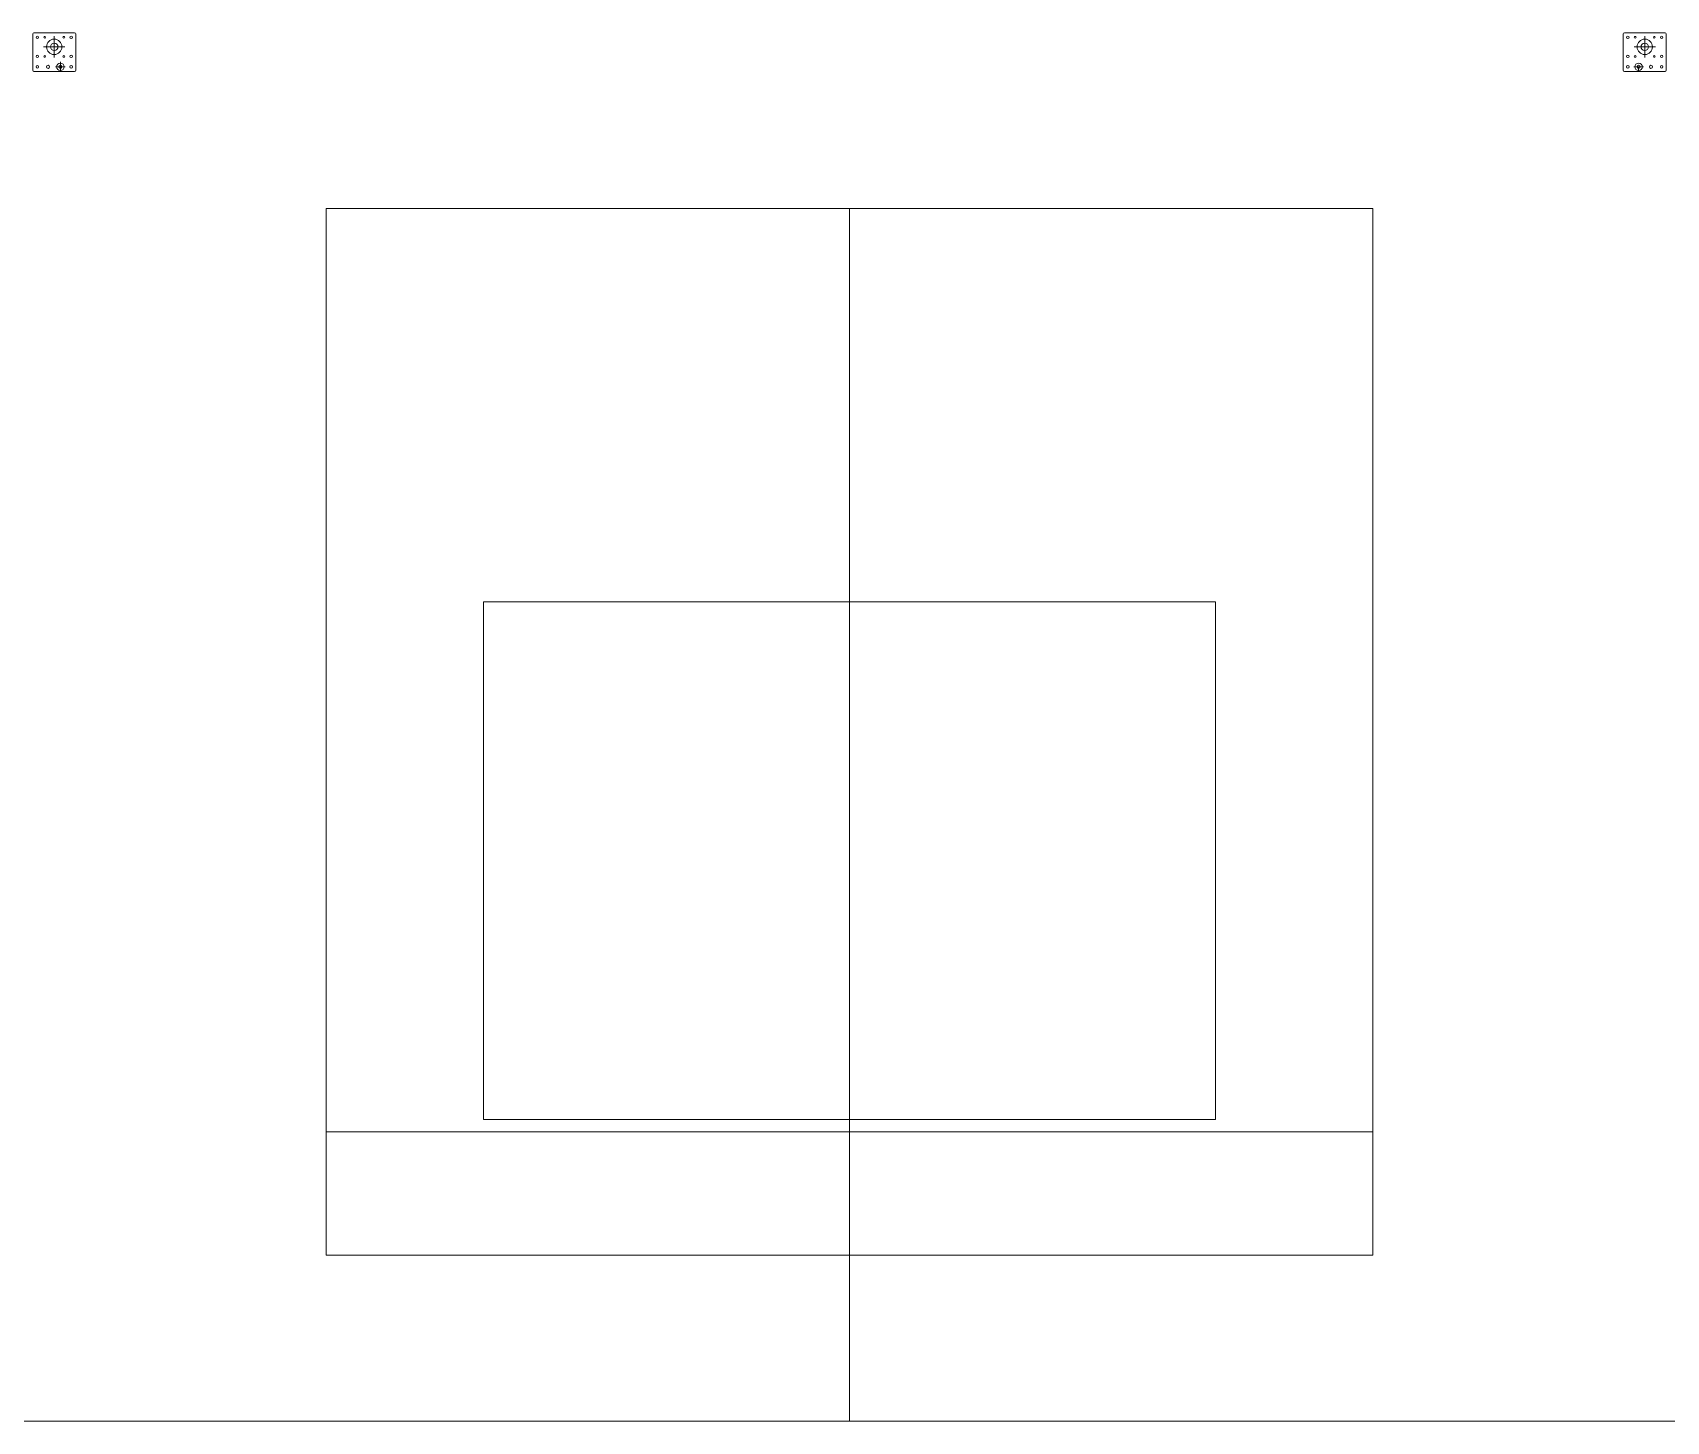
# Model space of a CAD drawing. Header units: millimetres. Extents: x -447 to 2207, y -546 to 1710.
import ezdxf

# ---------------------------------------------------------------- set-up
doc = ezdxf.new("R2010")
doc.units = ezdxf.units.MM
for name, color, linetype, lineweight, true_color in [('1', 2, 'Continuous', 13, 0xffff00), ('MOTORS', 3, 'Continuous', 0, 0x00ff00), ('PULLEY', 6, 'Continuous', 0, 0xff00ff), ('TABLE', 7, 'Continuous', 13, 0xffffff)]:
    doc.layers.add(name, color=color, linetype=linetype, lineweight=lineweight, true_color=true_color)

msp = doc.modelspace()

# ---------------------------------------------------------------- linework, layer by layer
at = {"layer": '1'}
for p, q in [((880, -545.5), (880, 1424.5)), ((285.5, -55.5), (285.5, 785.5)), ((285.5, 785.5), (1474.5, 785.5)), ((1474.5, -55.5), (1474.5, 785.5)), ((285.5, -55.5), (1474.5, -55.5))]:
    msp.add_line(p, q, dxfattribs=at)
msp.add_xline((-402, -545.5), (1, 0), dxfattribs=at)
at = {"layer": 'MOTORS'}
for p, q in [((-447, 1708), (-447, 1649)), ((-379, 1710), (-445, 1710)), ((-412, 1669.5), (-412, 1704.5)), ((-377, 1649), (-377, 1708)), ((2137, 1708), (2137, 1649)), ((2205, 1710), (2139, 1710)), ((2172, 1669.5), (2172, 1704.5)), ((2207, 1649), (2207, 1708)), ((-429.5, 1687), (-394.5, 1687)), ((2154.5, 1687), (2189.5, 1687)), ((-445, 1647), (-379, 1647)), ((-410, 1654.5), (-402, 1654.5)), ((-402, 1646.5), (-402, 1662.5)), ((-394, 1654.5), (-402, 1654.5)), ((2139, 1647), (2205, 1647)), ((2154, 1654.5), (2170, 1654.5)), ((2162, 1646.5), (2162, 1654.5))]:
    msp.add_line(p, q, dxfattribs=at)
for centre, radius in [((-439.5, 1702.5), 2), ((-427.5, 1702.5), 1.5), ((-412, 1687), 12.5), ((-396.5, 1702.5), 1.5), ((-384.5, 1702.5), 2), ((2144.5, 1702.5), 2), ((2156.5, 1702.5), 1.5), ((2172, 1687), 12.5), ((2187.5, 1702.5), 1.5), ((2199.5, 1702.5), 2), ((-439.5, 1671.5), 2), ((-427.5, 1671.5), 1.5), ((-412, 1687), 6.1), ((-396.5, 1671.5), 1.5), ((-384.5, 1671.5), 2), ((2144.5, 1671.5), 2), ((2156.5, 1671.5), 1.5), ((2172, 1687), 6.1), ((2187.5, 1671.5), 1.5), ((2199.5, 1671.5), 2), ((-439.5, 1654.5), 2), ((-422, 1654.5), 2.5), ((-402, 1654.5), 2.5), ((-384.5, 1654.5), 2), ((2144.5, 1654.5), 2), ((2162, 1654.5), 2.5), ((2182, 1654.5), 2.5), ((2199.5, 1654.5), 2)]:
    msp.add_circle(centre, radius, dxfattribs=at)
for centre, radius, start, end in [((-445, 1708), 2, 90, 180), ((-379, 1708), 2, 0, 90), ((2139, 1708), 2, 90, 180), ((2205, 1708), 2, 0, 90), ((-445, 1649), 2, 180, 270), ((-402, 1654.5), 6.1, 270, 180), ((-402, 1654.5), 6.1, 180, 270), ((-379, 1649), 2, 270, 0), ((2139, 1649), 2, 180, 270), ((2162, 1654.5), 6.1, 0, 270), ((2162, 1654.5), 6.1, 270, 0), ((2205, 1649), 2, 270, 0)]:
    msp.add_arc(centre, radius, start, end, dxfattribs=at)
at = {"layer": 'PULLEY'}
msp.add_line((30, -75.5), (1730, -75.5), dxfattribs=at)
at = {"layer": 'TABLE'}
for p, q in [((30, -275.5), (30, 1424.5)), ((30, 1424.5), (1730, 1424.5)), ((1730, -275.5), (1730, 1424.5)), ((30, -275.5), (1730, -275.5))]:
    msp.add_line(p, q, dxfattribs=at)

doc.saveas('drawing.dxf')
